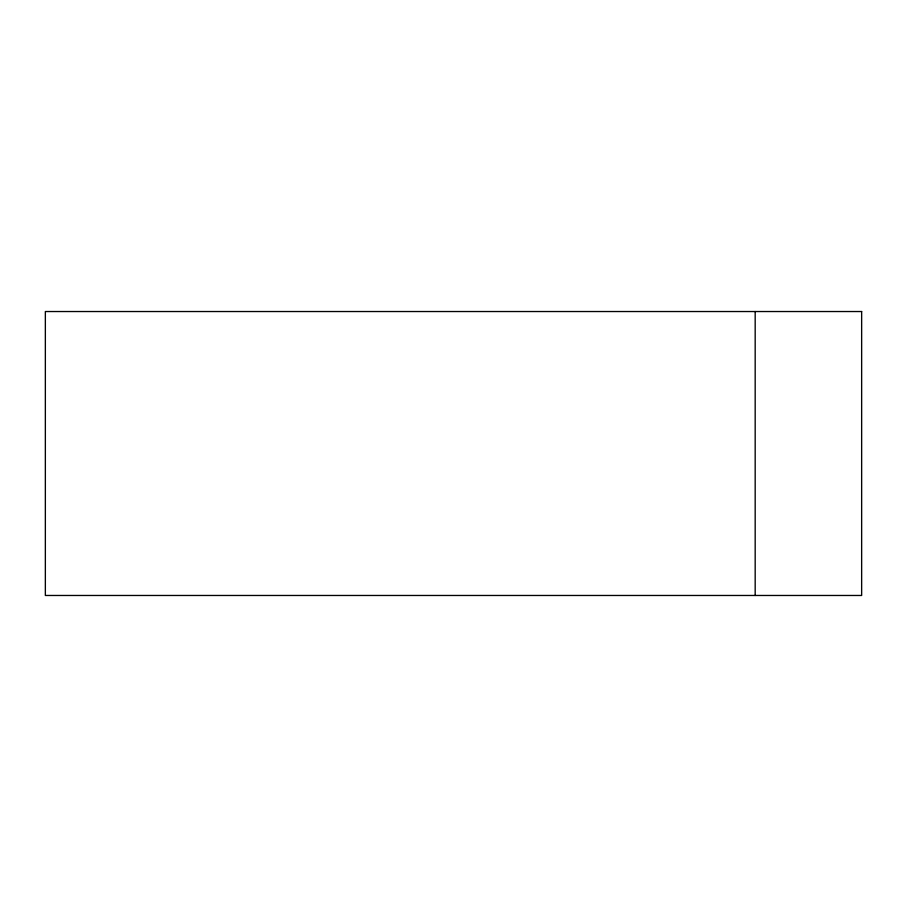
<?xml version="1.0" encoding="UTF-8"?>
<svg xmlns="http://www.w3.org/2000/svg" width="907" height="907" viewBox="0 0 907 907"><rect width="100%" height="100%" fill="white"/><g stroke="black" fill="none" stroke-linecap="round" stroke-linejoin="round"><path stroke-width="1.36" d="M755.18 311.532L755.18 595.468M861.65 311.532L45.35 311.532L45.35 595.468L861.65 595.468L861.65 311.532"/></g></svg>
